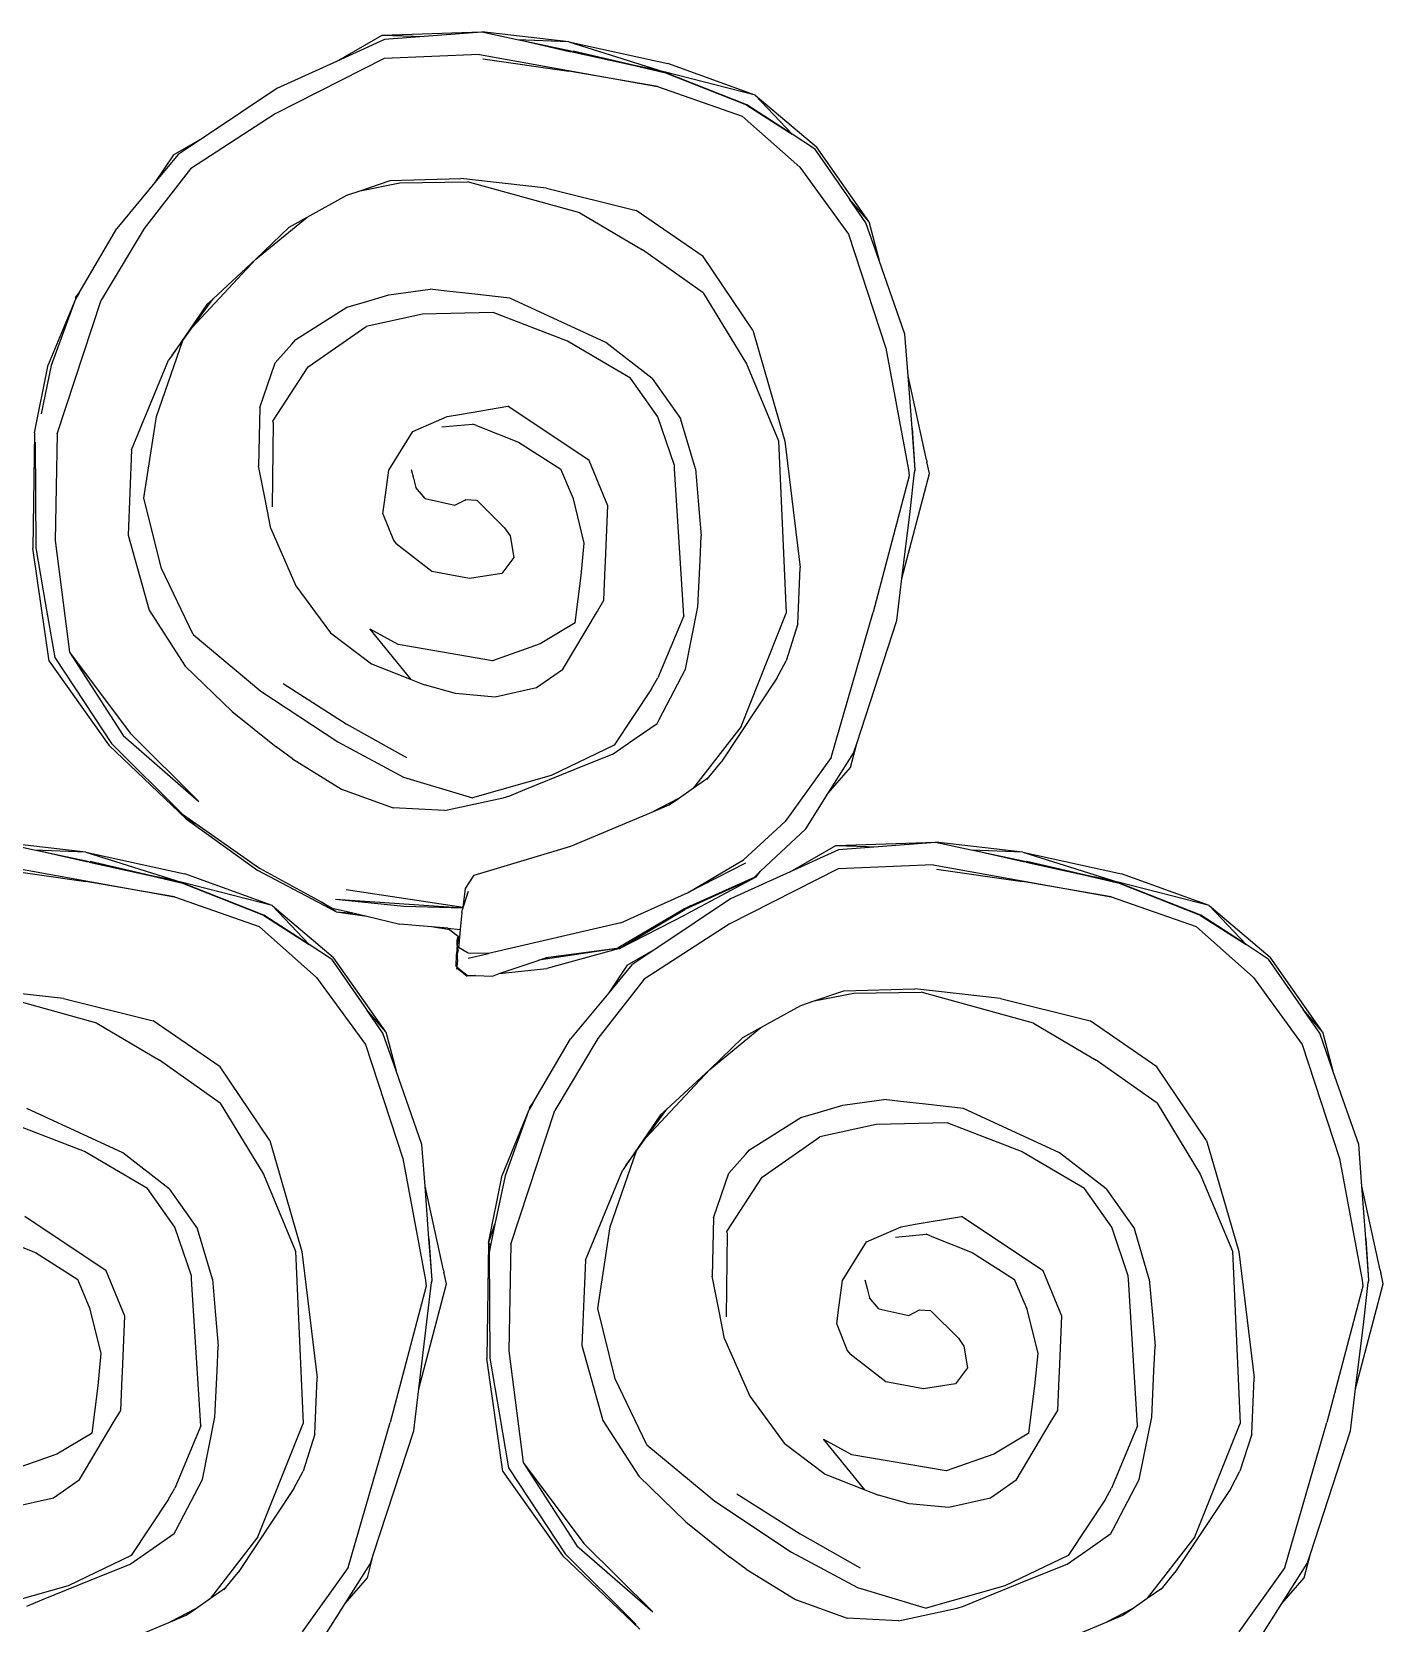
# Model space of a CAD drawing. Header units: inches. Extents: x -10949 to -5554, y -8625 to -6596.
# Drawn here: x -5975.71 to -5971.24, y -7624.57 to -7619.32 of the extents above; entities that cross this region are included whole.
import ezdxf

# ---------------------------------------------------------------- set-up
doc = ezdxf.new("R2010")
doc.units = ezdxf.units.IN

# ---------------------------------------------------------------- blocks, each defined once
blk = doc.blocks.new('rtet')
at = {"color": 251, "true_color": 0x636466}
for p, q in [((7355.4981, 7830.0645), (7355.737, 7830.0728)), ((7355.7367, 7830.0718), (7355.5989, 7830.0614)), ((7355.8216, 7830.0537), (7355.7367, 7830.0718)), ((7355.9452, 7830.0485), (7355.737, 7830.0728)), ((7355.3886, 7830.0019), (7355.4981, 7830.0645)), ((7355.504, 7830.0543), (7355.3886, 7830.0019)), ((7355.4981, 7830.0645), (7355.5989, 7830.0614)), ((7355.5989, 7830.0614), (7355.504, 7830.0543)), ((7355.9452, 7830.0485), (7355.8216, 7830.0537)), ((7355.8375, 7830.0503), (7355.8216, 7830.0537)), ((7355.9466, 7830.0253), (7355.8375, 7830.0503)), ((7355.9534, 7830.0256), (7355.8375, 7830.0503)), ((7355.9452, 7830.0485), (7356.1736, 7829.9768)), ((7355.9452, 7830.0485), (7356.1818, 7829.9969)), ((7355.5031, 7830.0087), (7355.2423, 7829.8768)), ((7355.3886, 7830.0019), (7355.2458, 7829.937)), ((7355.7308, 7830.0186), (7355.5031, 7830.0087)), ((7355.7308, 7830.0186), (7356.157, 7829.9416)), ((7355.7389, 7830.0079), (7355.9451, 7829.9785)), ((7355.9532, 7830.0248), (7355.9466, 7830.0253)), ((7355.9532, 7830.0248), (7356.1022, 7829.9921)), ((7355.9534, 7830.0256), (7356.1022, 7829.9921)), ((7355.9553, 7830.0271), (7356.1265, 7829.9876)), ((7356.1265, 7829.9876), (7356.1022, 7829.9921)), ((7356.1022, 7829.9921), (7356.173, 7829.9753)), ((7356.3914, 7829.9211), (7356.1818, 7829.9969)), ((7356.157, 7829.9416), (7355.9451, 7829.9785)), ((7356.1736, 7829.9768), (7356.1265, 7829.9876)), ((7356.1265, 7829.9876), (7356.1733, 7829.976)), ((7356.1733, 7829.976), (7356.173, 7829.9753)), ((7356.371, 7829.8971), (7356.173, 7829.9753)), ((7356.3715, 7829.8978), (7356.1733, 7829.976)), ((7356.3914, 7829.9211), (7356.1736, 7829.9768)), ((7355.2458, 7829.937), (7355.0719, 7829.8207)), ((7356.157, 7829.9416), (7356.3601, 7829.8709)), ((7356.4798, 7829.8275), (7356.3914, 7829.9211)), ((7356.3914, 7829.9211), (7356.5376, 7829.7974)), ((7355.2423, 7829.8768), (7355.0393, 7829.7446)), ((7356.3715, 7829.8978), (7356.371, 7829.8971)), ((7356.371, 7829.8971), (7356.4798, 7829.8275)), ((7356.4798, 7829.8275), (7356.3715, 7829.8978)), ((7356.3601, 7829.8709), (7356.4977, 7829.7491)), ((7354.9985, 7829.7787), (7355.0719, 7829.8207)), ((7355.0719, 7829.8207), (7355.0094, 7829.7789)), ((7356.5332, 7829.7926), (7356.4798, 7829.8275)), ((7355.0094, 7829.7789), (7354.954, 7829.7121)), ((7354.9985, 7829.7787), (7354.954, 7829.7121)), ((7356.5332, 7829.7926), (7356.6169, 7829.6725)), ((7356.6629, 7829.6189), (7356.5376, 7829.7974)), ((7355.0393, 7829.7446), (7354.9284, 7829.6025)), ((7356.4977, 7829.7491), (7356.6146, 7829.5884)), ((7354.954, 7829.7121), (7354.8627, 7829.6021)), ((7355.4138, 7829.6817), (7355.4457, 7829.6926)), ((7355.4457, 7829.6926), (7355.5169, 7829.7169)), ((7355.4457, 7829.6926), (7355.5406, 7829.7117)), ((7355.5169, 7829.7169), (7355.6867, 7829.7215)), ((7355.5406, 7829.7117), (7355.7024, 7829.7141)), ((7355.8917, 7829.6988), (7355.6867, 7829.7215)), ((7355.9712, 7829.6396), (7355.7024, 7829.7141)), ((7355.8917, 7829.6988), (7356.1064, 7829.6452)), ((7355.3185, 7829.629), (7355.4138, 7829.6817)), ((7356.6629, 7829.6189), (7356.6169, 7829.6725)), ((7356.6563, 7829.6159), (7356.6169, 7829.6725)), ((7355.1957, 7829.5289), (7355.3185, 7829.629)), ((7355.2754, 7829.6051), (7355.3185, 7829.629)), ((7355.9712, 7829.6396), (7356.1214, 7829.5509)), ((7356.2664, 7829.5349), (7356.1064, 7829.6452)), ((7356.688, 7829.5255), (7356.6563, 7829.6159)), ((7356.6629, 7829.6189), (7356.688, 7829.5255)), ((7354.7724, 7829.4482), (7354.8627, 7829.6021)), ((7354.9284, 7829.6025), (7354.825, 7829.4306)), ((7355.1957, 7829.5289), (7355.2754, 7829.6051)), ((7356.6146, 7829.5884), (7356.7039, 7829.3159)), ((7356.2669, 7829.4482), (7356.1214, 7829.5509)), ((7356.3852, 7829.3585), (7356.2664, 7829.5349)), ((7355.043, 7829.365), (7355.1957, 7829.5289)), ((7355.0933, 7829.4342), (7355.1957, 7829.5289)), ((7356.7497, 7829.3494), (7356.688, 7829.5255)), ((7354.7622, 7829.4294), (7354.6988, 7829.276)), ((7354.7622, 7829.4294), (7354.7059, 7829.2741)), ((7354.72, 7829.111), (7354.825, 7829.4306)), ((7354.7636, 7829.4332), (7354.7622, 7829.4294)), ((7354.7724, 7829.4482), (7354.7636, 7829.4332)), ((7354.7643, 7829.4373), (7354.7636, 7829.4332)), ((7354.7643, 7829.4373), (7354.7724, 7829.4482)), ((7355.0782, 7829.42), (7354.9951, 7829.2989)), ((7355.043, 7829.365), (7355.0933, 7829.4342)), ((7355.0782, 7829.42), (7355.0933, 7829.4342)), ((7355.4138, 7829.4136), (7355.4556, 7829.426)), ((7355.4556, 7829.426), (7355.5144, 7829.4435)), ((7355.5144, 7829.4435), (7355.6127, 7829.4568)), ((7355.6526, 7829.4524), (7355.6127, 7829.4568)), ((7355.7126, 7829.4457), (7355.6526, 7829.4524)), ((7355.8038, 7829.4355), (7355.7126, 7829.4457)), ((7355.9089, 7829.3868), (7355.8038, 7829.4355)), ((7356.2669, 7829.4482), (7356.3703, 7829.2783)), ((7355.2914, 7829.3369), (7355.4138, 7829.4136)), ((7355.5947, 7829.3969), (7355.4598, 7829.3677)), ((7355.764, 7829.4008), (7355.5947, 7829.3969)), ((7355.9422, 7829.3326), (7355.764, 7829.4008)), ((7355.98, 7829.3539), (7355.9089, 7829.3868)), ((7355.0206, 7829.3341), (7355.043, 7829.365)), ((7355.3211, 7829.2714), (7355.4598, 7829.3677)), ((7356.0336, 7829.3291), (7355.98, 7829.3539)), ((7356.3852, 7829.3585), (7356.4623, 7829.0934)), ((7356.7572, 7829.2499), (7356.7497, 7829.3494)), ((7354.9576, 7829.152), (7355.0206, 7829.3341)), ((7354.9951, 7829.2989), (7355.0206, 7829.3341)), ((7355.2419, 7829.2806), (7355.2816, 7829.3256)), ((7355.2816, 7829.3256), (7355.2914, 7829.3369)), ((7356.0276, 7829.2825), (7355.9422, 7829.3326)), ((7356.1446, 7829.2432), (7356.0336, 7829.3291)), ((7356.7039, 7829.3159), (7356.758, 7829.0245)), ((7354.6661, 7829.1132), (7354.6988, 7829.276)), ((7354.7059, 7829.2741), (7354.6818, 7829.1586)), ((7354.8982, 7829.0725), (7354.9868, 7829.2868)), ((7354.9951, 7829.2989), (7354.9868, 7829.2868)), ((7355.2049, 7829.1741), (7355.2419, 7829.2806)), ((7355.2365, 7829.1414), (7355.3211, 7829.2714)), ((7356.0929, 7829.2443), (7356.0276, 7829.2825)), ((7356.3703, 7829.2783), (7356.4473, 7829.0939)), ((7356.1584, 7829.1513), (7356.0929, 7829.2443)), ((7356.1446, 7829.2432), (7356.2126, 7829.1478)), ((7356.8011, 7829.0484), (7356.7572, 7829.2499)), ((7356.7666, 7829.1245), (7356.7572, 7829.2499)), ((7355.2049, 7829.1741), (7355.202, 7829.0343)), ((7355.6539, 7829.1525), (7355.6879, 7829.1582)), ((7355.6879, 7829.1582), (7355.7987, 7829.1767)), ((7355.9938, 7829.0472), (7355.7987, 7829.1767)), ((7354.9279, 7828.9571), (7354.9576, 7829.152)), ((7355.2374, 7829.1381), (7355.2349, 7828.9365)), ((7355.2374, 7829.1381), (7355.2365, 7829.1414)), ((7355.5139, 7829.0235), (7355.5714, 7829.1162)), ((7355.5714, 7829.1162), (7355.6539, 7829.1525)), ((7355.6407, 7829.1278), (7355.714, 7829.1343)), ((7355.7239, 7829.1304), (7355.714, 7829.1343)), ((7355.7239, 7829.1304), (7355.8242, 7829.0907)), ((7356.1978, 7829.0347), (7356.1584, 7829.1513)), ((7356.2481, 7829.0273), (7356.2126, 7829.1478)), ((7356.774, 7829.025), (7356.7666, 7829.1245)), ((7356.7666, 7829.1245), (7356.7733, 7829.025)), ((7354.6661, 7829.1132), (7354.6619, 7828.8371)), ((7354.6676, 7829.0908), (7354.6692, 7828.8382)), ((7354.72, 7829.111), (7354.7153, 7828.8555)), ((7355.8242, 7829.0907), (7355.9257, 7829.0262)), ((7356.4473, 7829.0939), (7356.4657, 7828.682)), ((7356.4623, 7829.0934), (7356.499, 7828.7909)), ((7354.8982, 7829.0725), (7354.89, 7828.8684)), ((7356.0386, 7828.9385), (7355.9938, 7829.0472)), ((7356.8011, 7829.0484), (7356.8021, 7829.0445)), ((7356.8021, 7829.0445), (7356.8024, 7829.0439)), ((7356.8024, 7829.0439), (7356.8022, 7829.0432)), ((7356.8082, 7829.0159), (7356.8024, 7829.0439)), ((7355.2185, 7828.9503), (7355.202, 7829.0343)), ((7355.5037, 7828.9472), (7355.5139, 7829.0235)), ((7355.5672, 7829.0253), (7355.5728, 7829.0047)), ((7355.5728, 7829.0047), (7355.5788, 7828.9827)), ((7355.9559, 7828.9555), (7355.9257, 7829.0262)), ((7356.198, 7829.0339), (7356.1978, 7829.0347)), ((7356.1983, 7829.0271), (7356.198, 7829.0339)), ((7356.2201, 7828.6757), (7356.1983, 7829.0271)), ((7356.2481, 7829.0273), (7356.2556, 7828.9413)), ((7356.7595, 7829.01), (7356.6734, 7828.6839)), ((7356.7423, 7828.7643), (7356.8082, 7829.0159)), ((7356.758, 7829.0245), (7356.7595, 7829.01)), ((7356.7618, 7828.9246), (7356.7725, 7829.0188)), ((7356.7725, 7829.0188), (7356.774, 7829.025)), ((7356.7733, 7829.025), (7356.7725, 7829.0188)), ((7356.7733, 7829.025), (7356.774, 7829.025)), ((7355.6008, 7828.9557), (7355.5788, 7828.9827)), ((7354.9695, 7828.7882), (7354.9279, 7828.9571)), ((7355.2315, 7828.8842), (7355.2185, 7828.9503)), ((7355.5, 7828.9197), (7355.5037, 7828.9472)), ((7355.6008, 7828.9557), (7355.6724, 7828.9404)), ((7355.6724, 7828.9404), (7355.6961, 7828.9525)), ((7355.6961, 7828.9525), (7355.6981, 7828.9535)), ((7355.6981, 7828.9535), (7355.7247, 7828.9523)), ((7355.7247, 7828.9523), (7355.7912, 7828.8861)), ((7355.9821, 7828.8493), (7355.9559, 7828.9555)), ((7356.0329, 7828.8056), (7356.0386, 7828.9385)), ((7356.2556, 7828.9413), (7356.262, 7828.8667)), ((7356.7423, 7828.7643), (7356.7618, 7828.9246)), ((7355.5, 7828.9197), (7355.5249, 7828.8561)), ((7355.7912, 7828.8861), (7355.8046, 7828.8665)), ((7354.7153, 7828.8555), (7354.7492, 7828.588)), ((7354.89, 7828.8684), (7354.9401, 7828.6892)), ((7355.2315, 7828.8842), (7355.2916, 7828.7469)), ((7355.5249, 7828.8561), (7355.532, 7828.8474)), ((7355.8046, 7828.8665), (7355.8132, 7828.8147)), ((7355.9745, 7828.7722), (7355.9821, 7828.8493)), ((7356.2593, 7828.8078), (7356.262, 7828.8667)), ((7354.7008, 7828.5665), (7354.6619, 7828.8371)), ((7354.6692, 7828.8382), (7354.6925, 7828.7027)), ((7355.6173, 7828.7813), (7355.532, 7828.8474)), ((7355.8132, 7828.8147), (7355.7843, 7828.7765)), ((7355.0456, 7828.6303), (7354.9695, 7828.7882)), ((7355.7074, 7828.7647), (7355.6173, 7828.7813)), ((7355.7843, 7828.7765), (7355.7074, 7828.7647)), ((7355.9602, 7828.6589), (7355.9745, 7828.7722)), ((7356.029, 7828.7131), (7356.0323, 7828.7918)), ((7356.0323, 7828.7918), (7356.0329, 7828.8056)), ((7356.2541, 7828.6966), (7356.2593, 7828.8078)), ((7356.4936, 7828.6564), (7356.499, 7828.7909)), ((7355.2916, 7828.7469), (7355.3744, 7828.6349)), ((7356.7301, 7828.6643), (7356.7423, 7828.7643)), ((7354.6925, 7828.7027), (7354.7143, 7828.576)), ((7356.0133, 7828.6868), (7356.029, 7828.7131)), ((7356.2242, 7828.5476), (7356.2541, 7828.6966)), ((7354.9401, 7828.6892), (7355.0263, 7828.5552)), ((7355.9602, 7828.6589), (7355.876, 7828.6084)), ((7355.9295, 7828.5459), (7356.0133, 7828.6868)), ((7356.2201, 7828.6757), (7356.158, 7828.5268)), ((7356.3572, 7828.4108), (7356.4657, 7828.682)), ((7356.5729, 7828.3367), (7356.6734, 7828.6839)), ((7356.6341, 7828.3702), (7356.7301, 7828.6643)), ((7355.0456, 7828.6303), (7355.2078, 7828.4954)), ((7355.3744, 7828.6349), (7355.4722, 7828.5606)), ((7355.4691, 7828.6432), (7355.4686, 7828.6439)), ((7355.5362, 7828.6065), (7355.4691, 7828.6432)), ((7355.5674, 7828.5228), (7355.4691, 7828.6432)), ((7356.4936, 7828.6564), (7356.4653, 7828.5679)), ((7354.7492, 7828.588), (7354.8949, 7828.3944)), ((7354.7492, 7828.588), (7354.8777, 7828.3889)), ((7355.762, 7828.568), (7355.5362, 7828.6065)), ((7355.876, 7828.6084), (7355.762, 7828.568)), ((7354.7008, 7828.5665), (7354.8437, 7828.366)), ((7354.7143, 7828.576), (7354.7853, 7828.4682)), ((7355.1388, 7828.4464), (7355.0263, 7828.5552)), ((7355.4722, 7828.5606), (7355.5674, 7828.5228)), ((7355.9295, 7828.5459), (7355.8677, 7828.5027)), ((7356.1611, 7828.4269), (7356.2242, 7828.5476)), ((7356.4432, 7828.5262), (7356.4653, 7828.5679)), ((7355.2612, 7828.5136), (7355.4122, 7828.4173)), ((7355.5674, 7828.5228), (7355.5997, 7828.51)), ((7355.6733, 7828.4891), (7355.5997, 7828.51)), ((7356.1432, 7828.5007), (7356.158, 7828.5268)), ((7356.4432, 7828.5262), (7356.3095, 7828.325)), ((7354.7853, 7828.4682), (7354.8499, 7828.3701)), ((7355.2078, 7828.4954), (7355.3919, 7828.374)), ((7355.7683, 7828.4808), (7355.6733, 7828.4891)), ((7355.8677, 7828.5027), (7355.7683, 7828.4808)), ((7356.1432, 7828.5007), (7356.0537, 7828.3662)), ((7355.1388, 7828.4464), (7355.244, 7828.3619)), ((7354.8949, 7828.3944), (7355.0596, 7828.2313)), ((7355.4122, 7828.4173), (7355.556, 7828.3363)), ((7356.1064, 7828.3834), (7356.1565, 7828.418)), ((7356.1565, 7828.418), (7356.1611, 7828.4269)), ((7356.3572, 7828.4108), (7356.2435, 7828.2638)), ((7355.0289, 7828.1897), (7354.8437, 7828.366)), ((7355.0198, 7828.2006), (7354.8499, 7828.3701)), ((7354.8777, 7828.3889), (7355.0596, 7828.2313)), ((7355.2832, 7828.3333), (7355.244, 7828.3619)), ((7355.3919, 7828.374), (7355.5494, 7828.2891)), ((7356.0537, 7828.3662), (7355.9027, 7828.2932)), ((7356.0513, 7828.3454), (7356.1064, 7828.3834)), ((7356.6193, 7828.3127), (7356.6341, 7828.3702)), ((7356.6264, 7828.3466), (7356.6341, 7828.3702)), ((7355.2832, 7828.3333), (7355.4009, 7828.2603)), ((7355.9577, 7828.3073), (7356.0513, 7828.3454)), ((7356.2803, 7828.2896), (7356.3095, 7828.325)), ((7356.5729, 7828.3367), (7356.4627, 7828.1833)), ((7356.5659, 7828.2507), (7356.6264, 7828.3466)), ((7355.5494, 7828.2891), (7355.7141, 7828.2396)), ((7355.9027, 7828.2932), (7355.7141, 7828.2396)), ((7355.84, 7828.2594), (7355.9577, 7828.3073)), ((7356.2435, 7828.2638), (7356.2803, 7828.2896)), ((7356.2754, 7828.2836), (7356.2803, 7828.2896)), ((7356.5659, 7828.2507), (7356.6193, 7828.3127)), ((7355.4009, 7828.2603), (7355.5247, 7828.2156)), ((7355.6475, 7828.2094), (7355.788, 7828.2398)), ((7355.788, 7828.2398), (7355.8038, 7828.2446)), ((7355.8038, 7828.2446), (7355.84, 7828.2594)), ((7356.2073, 7828.2385), (7356.2435, 7828.2638)), ((7356.5124, 7828.166), (7356.5659, 7828.2507)), ((7355.6475, 7828.2094), (7355.5247, 7828.2156)), ((7355.9495, 7828.1244), (7356.1474, 7828.2071)), ((7356.2073, 7828.2385), (7356.1474, 7828.2071)), ((7356.1474, 7828.2071), (7356.1849, 7828.2228)), ((7356.1849, 7828.2228), (7356.2073, 7828.2385)), ((7355.0289, 7828.1897), (7355.0198, 7828.2006)), ((7355.0198, 7828.2006), (7355.0598, 7828.1726)), ((7355.0598, 7828.1726), (7355.0289, 7828.1897)), ((7355.0289, 7828.1897), (7355.2004, 7828.0657)), ((7355.0598, 7828.1726), (7355.2042, 7828.0718)), ((7356.4627, 7828.1833), (7356.3635, 7828.0914)), ((7356.404, 7828.0641), (7356.5124, 7828.166)), ((7354.6652, 7828.1148), (7354.5803, 7828.1329)), ((7354.7887, 7828.1096), (7354.5805, 7828.1339)), ((7356.475, 7828.0629), (7356.5845, 7828.1255)), ((7356.5845, 7828.1255), (7356.8234, 7828.1339)), ((7356.5845, 7828.1255), (7356.6853, 7828.1225)), ((7356.8231, 7828.1329), (7356.6853, 7828.1225)), ((7356.908, 7828.1148), (7356.8231, 7828.1329)), ((7357.0316, 7828.1096), (7356.8234, 7828.1339)), ((7354.7887, 7828.1096), (7354.6652, 7828.1148)), ((7354.6811, 7828.1114), (7354.6652, 7828.1148)), ((7354.7901, 7828.0863), (7354.6811, 7828.1114)), ((7354.7969, 7828.0867), (7354.6811, 7828.1114)), ((7354.7887, 7828.1096), (7355.0172, 7828.0379)), ((7354.7887, 7828.1096), (7355.0254, 7828.0579)), ((7354.7969, 7828.0867), (7354.9457, 7828.0531)), ((7354.7989, 7828.0882), (7354.9701, 7828.0487)), ((7355.718, 7828.0545), (7355.9495, 7828.1244)), ((7356.2305, 7828.0136), (7356.3635, 7828.0914)), ((7356.5904, 7828.1153), (7356.475, 7828.0629)), ((7356.6853, 7828.1225), (7356.5904, 7828.1153)), ((7357.0316, 7828.1096), (7356.908, 7828.1148)), ((7356.9239, 7828.1114), (7356.908, 7828.1148)), ((7357.033, 7828.0863), (7356.9239, 7828.1114)), ((7357.0398, 7828.0867), (7356.9239, 7828.1114)), ((7357.0316, 7828.1096), (7357.26, 7828.0379)), ((7357.0316, 7828.1096), (7357.2682, 7828.0579)), ((7357.0398, 7828.0867), (7357.1886, 7828.0531)), ((7357.0417, 7828.0882), (7357.213, 7828.0487)), ((7354.5744, 7828.0796), (7355.0006, 7828.0026)), ((7354.5824, 7828.069), (7354.7887, 7828.0396)), ((7354.7968, 7828.0859), (7354.7901, 7828.0863)), ((7354.7968, 7828.0859), (7354.9457, 7828.0531)), ((7354.9701, 7828.0487), (7354.9457, 7828.0531)), ((7354.9457, 7828.0531), (7355.0166, 7828.0363)), ((7355.0172, 7828.0379), (7354.9701, 7828.0487)), ((7354.9701, 7828.0487), (7355.0169, 7828.0371)), ((7355.235, 7827.9821), (7355.0254, 7828.0579)), ((7355.3881, 7827.967), (7355.2004, 7828.0657)), ((7355.2042, 7828.0718), (7355.3536, 7827.99)), ((7355.6978, 7828.0229), (7355.718, 7828.0545)), ((7356.3927, 7828.0502), (7356.2228, 7827.9729)), ((7356.3927, 7828.0502), (7356.2254, 7827.9607)), ((7356.3677, 7828.0833), (7356.2305, 7828.0136)), ((7356.2364, 7827.9811), (7356.3893, 7828.0503)), ((7356.5895, 7828.0697), (7356.3287, 7827.9379)), ((7356.475, 7828.0629), (7356.3322, 7827.998)), ((7356.3893, 7828.0503), (7356.404, 7828.0641)), ((7356.3927, 7828.0502), (7356.404, 7828.0641)), ((7356.8172, 7828.0796), (7356.5895, 7828.0697)), ((7356.8172, 7828.0796), (7357.2434, 7828.0026)), ((7356.8253, 7828.069), (7357.0315, 7828.0396)), ((7357.0396, 7828.0859), (7357.033, 7828.0863)), ((7357.0396, 7828.0859), (7357.1886, 7828.0531)), ((7357.213, 7828.0487), (7357.1886, 7828.0531)), ((7357.1886, 7828.0531), (7357.2594, 7828.0363)), ((7357.26, 7828.0379), (7357.213, 7828.0487)), ((7357.213, 7828.0487), (7357.2597, 7828.0371)), ((7357.4778, 7827.9821), (7357.2682, 7828.0579)), ((7355.0006, 7828.0026), (7354.7887, 7828.0396)), ((7355.0169, 7828.0371), (7355.0166, 7828.0363)), ((7355.2146, 7827.9582), (7355.0166, 7828.0363)), ((7355.2151, 7827.9589), (7355.0169, 7828.0371)), ((7355.235, 7827.9821), (7355.0172, 7828.0379)), ((7355.6923, 7827.9775), (7355.4121, 7828.02)), ((7355.6923, 7827.9775), (7355.6978, 7828.0229)), ((7355.6923, 7827.9775), (7355.7047, 7828.0165)), ((7356.0695, 7827.9406), (7356.2305, 7828.0136)), ((7357.2434, 7828.0026), (7357.0315, 7828.0396)), ((7357.2597, 7828.0371), (7357.2594, 7828.0363)), ((7357.4574, 7827.9582), (7357.2594, 7828.0363)), ((7357.4579, 7827.9589), (7357.2597, 7828.0371)), ((7357.4778, 7827.9821), (7357.26, 7828.0379)), ((7355.0006, 7828.0026), (7355.2037, 7827.932)), ((7355.3234, 7827.8886), (7355.235, 7827.9821)), ((7355.235, 7827.9821), (7355.3812, 7827.8585)), ((7355.3881, 7827.967), (7355.3536, 7827.99)), ((7355.3536, 7827.99), (7355.3787, 7827.9762)), ((7355.3787, 7827.9762), (7355.4144, 7827.9677)), ((7355.5501, 7827.9797), (7355.3866, 7827.9966)), ((7355.6918, 7827.9758), (7355.3866, 7827.9966)), ((7355.6918, 7827.9758), (7355.5501, 7827.9797)), ((7355.6886, 7827.9658), (7355.6908, 7827.9728)), ((7355.6908, 7827.9728), (7355.6918, 7827.9758)), ((7355.6918, 7827.9758), (7355.6923, 7827.9775)), ((7356.0662, 7827.8797), (7356.2228, 7827.9729)), ((7356.3322, 7827.998), (7356.1583, 7827.8817)), ((7356.2221, 7827.9745), (7356.2086, 7827.9666)), ((7356.2228, 7827.9729), (7356.2086, 7827.9666)), ((7356.2364, 7827.9811), (7356.2221, 7827.9745)), ((7356.2364, 7827.9811), (7356.2228, 7827.9729)), ((7357.2434, 7828.0026), (7357.4466, 7827.932)), ((7357.5662, 7827.8886), (7357.4778, 7827.9821)), ((7357.4778, 7827.9821), (7357.624, 7827.8585)), ((7355.2151, 7827.9589), (7355.2146, 7827.9582)), ((7355.2146, 7827.9582), (7355.3234, 7827.8886)), ((7355.3234, 7827.8886), (7355.2151, 7827.9589)), ((7355.3881, 7827.967), (7355.4612, 7827.9565)), ((7355.3881, 7827.967), (7355.4311, 7827.9637)), ((7355.4144, 7827.9677), (7355.4311, 7827.9637)), ((7355.4311, 7827.9637), (7355.4612, 7827.9565)), ((7355.4612, 7827.9565), (7355.5408, 7827.9374)), ((7355.6159, 7827.931), (7355.5408, 7827.9374)), ((7355.6886, 7827.9658), (7355.685, 7827.9251)), ((7356.0695, 7827.9406), (7355.753, 7827.8677)), ((7356.2086, 7827.9666), (7356.0645, 7827.8821)), ((7356.0662, 7827.8797), (7356.2254, 7827.9607)), ((7356.3287, 7827.9379), (7356.1257, 7827.8056)), ((7357.4579, 7827.9589), (7357.4574, 7827.9582)), ((7357.4574, 7827.9582), (7357.5662, 7827.8886)), ((7357.5662, 7827.8886), (7357.4579, 7827.9589)), ((7355.2037, 7827.932), (7355.3413, 7827.8102)), ((7355.6601, 7827.924), (7355.6159, 7827.931)), ((7355.6554, 7827.9276), (7355.6159, 7827.931)), ((7355.6554, 7827.9276), (7355.685, 7827.9251)), ((7355.6554, 7827.9276), (7355.6601, 7827.924)), ((7355.6601, 7827.924), (7355.68, 7827.9087)), ((7355.6776, 7827.8982), (7355.68, 7827.9087)), ((7355.6778, 7827.8881), (7355.6776, 7827.8982)), ((7355.6817, 7827.9076), (7355.6778, 7827.8881)), ((7355.6808, 7827.9073), (7355.6778, 7827.8881)), ((7355.6808, 7827.9073), (7355.68, 7827.9087)), ((7355.681, 7827.9082), (7355.6808, 7827.9073)), ((7355.6808, 7827.9073), (7355.6817, 7827.9076)), ((7355.6826, 7827.8989), (7355.6815, 7827.8866)), ((7355.6817, 7827.9076), (7355.6833, 7827.9064)), ((7355.6833, 7827.9064), (7355.6826, 7827.8989)), ((7355.685, 7827.9251), (7355.6833, 7827.9064)), ((7357.4466, 7827.932), (7357.5841, 7827.8102)), ((7355.3768, 7827.8536), (7355.3234, 7827.8886)), ((7355.5065, 7827.68), (7355.3812, 7827.8585)), ((7355.6749, 7827.8619), (7355.6742, 7827.8398)), ((7355.6756, 7827.864), (7355.6749, 7827.8619)), ((7355.6758, 7827.8668), (7355.6756, 7827.864)), ((7355.6756, 7827.864), (7355.6765, 7827.8605)), ((7355.6778, 7827.8881), (7355.6758, 7827.8668)), ((7355.6781, 7827.8521), (7355.6765, 7827.8605)), ((7355.6791, 7827.8809), (7355.6778, 7827.8881)), ((7355.6781, 7827.8521), (7355.6785, 7827.8687)), ((7355.6785, 7827.8687), (7355.6795, 7827.8693)), ((7355.6815, 7827.8866), (7355.6791, 7827.8809)), ((7355.6791, 7827.8809), (7355.6811, 7827.8814)), ((7355.6791, 7827.877), (7355.6791, 7827.8809)), ((7355.6797, 7827.876), (7355.6791, 7827.877)), ((7355.6795, 7827.8693), (7355.6799, 7827.873)), ((7355.6797, 7827.876), (7355.6799, 7827.8746)), ((7355.6799, 7827.873), (7355.6799, 7827.8746)), ((7355.6815, 7827.8866), (7355.6811, 7827.8814)), ((7355.7043, 7827.8684), (7355.6811, 7827.8814)), ((7355.7042, 7827.8563), (7355.753, 7827.8677)), ((7355.753, 7827.8677), (7355.7043, 7827.8684)), ((7356.0596, 7827.8792), (7355.8729, 7827.8511)), ((7356.0662, 7827.8797), (7355.8924, 7827.8318)), ((7356.0596, 7827.8792), (7355.8963, 7827.8577)), ((7356.0645, 7827.8821), (7356.0596, 7827.8792)), ((7356.0662, 7827.8797), (7356.0596, 7827.8792)), ((7356.0849, 7827.8397), (7356.1583, 7827.8817)), ((7356.1583, 7827.8817), (7356.0958, 7827.8399)), ((7357.6196, 7827.8536), (7357.5662, 7827.8886)), ((7357.7493, 7827.68), (7357.624, 7827.8585)), ((7355.3768, 7827.8536), (7355.4605, 7827.7335)), ((7355.6766, 7827.8357), (7355.6742, 7827.8398)), ((7355.6766, 7827.835), (7355.6762, 7827.8298)), ((7355.6799, 7827.8304), (7355.6762, 7827.8298)), ((7355.6781, 7827.8521), (7355.6766, 7827.8357)), ((7355.6766, 7827.8357), (7355.6766, 7827.835)), ((7355.6816, 7827.8309), (7355.6766, 7827.835)), ((7355.6816, 7827.8309), (7355.6799, 7827.8304)), ((7355.6875, 7827.8262), (7355.6799, 7827.8304)), ((7355.6799, 7827.8304), (7355.7016, 7827.8132)), ((7355.6875, 7827.8262), (7355.6816, 7827.8309)), ((7355.7017, 7827.815), (7355.6875, 7827.8262)), ((7355.7785, 7827.8191), (7355.8719, 7827.8508)), ((7355.7785, 7827.8191), (7355.8924, 7827.8318)), ((7355.8719, 7827.8508), (7355.8729, 7827.8511)), ((7355.8729, 7827.8511), (7355.8898, 7827.8569)), ((7355.8729, 7827.8511), (7355.8899, 7827.856)), ((7355.8963, 7827.8577), (7355.8898, 7827.8569)), ((7355.8898, 7827.8569), (7355.8899, 7827.856)), ((7355.8963, 7827.8577), (7355.8899, 7827.856)), ((7356.0958, 7827.8399), (7356.0404, 7827.7731)), ((7356.0849, 7827.8397), (7356.0404, 7827.7731)), ((7357.6196, 7827.8536), (7357.7033, 7827.7335)), ((7354.7353, 7827.7598), (7354.5303, 7827.7826)), ((7355.3413, 7827.8102), (7355.4581, 7827.6495)), ((7355.7217, 7827.8145), (7355.7016, 7827.8132)), ((7355.7017, 7827.815), (7355.7217, 7827.8145)), ((7355.7217, 7827.8145), (7355.7619, 7827.8134)), ((7355.7619, 7827.8134), (7355.7785, 7827.8191)), ((7356.1257, 7827.8056), (7356.0148, 7827.6636)), ((7356.6033, 7827.7779), (7356.7731, 7827.7826)), ((7356.9781, 7827.7598), (7356.7731, 7827.7826)), ((7357.5841, 7827.8102), (7357.701, 7827.6495)), ((7354.8147, 7827.7007), (7354.546, 7827.7751)), ((7354.7353, 7827.7598), (7354.9499, 7827.7063)), ((7356.0404, 7827.7731), (7355.9491, 7827.6632)), ((7356.5002, 7827.7428), (7356.5321, 7827.7537)), ((7356.5321, 7827.7537), (7356.6033, 7827.7779)), ((7356.5321, 7827.7537), (7356.6271, 7827.7727)), ((7356.6271, 7827.7727), (7356.7888, 7827.7751)), ((7357.0576, 7827.7007), (7356.7888, 7827.7751)), ((7356.9781, 7827.7598), (7357.1928, 7827.7063)), ((7355.11, 7827.5959), (7354.9499, 7827.7063)), ((7355.5065, 7827.68), (7355.4605, 7827.7335)), ((7355.4998, 7827.677), (7355.4605, 7827.7335)), ((7356.4049, 7827.6901), (7356.5002, 7827.7428)), ((7357.3528, 7827.5959), (7357.1928, 7827.7063)), ((7357.7493, 7827.68), (7357.7033, 7827.7335)), ((7357.7427, 7827.677), (7357.7033, 7827.7335)), ((7354.8147, 7827.7007), (7354.965, 7827.6119)), ((7355.5315, 7827.5866), (7355.4998, 7827.677)), ((7355.5065, 7827.68), (7355.5315, 7827.5866)), ((7356.2822, 7827.59), (7356.4049, 7827.6901)), ((7356.3618, 7827.6661), (7356.4049, 7827.6901)), ((7357.0576, 7827.7007), (7357.2078, 7827.6119)), ((7357.7744, 7827.5866), (7357.7427, 7827.677)), ((7357.7493, 7827.68), (7357.7744, 7827.5866)), ((7355.4581, 7827.6495), (7355.5474, 7827.3769)), ((7355.8588, 7827.5092), (7355.9491, 7827.6632)), ((7356.0148, 7827.6636), (7355.9114, 7827.4916)), ((7356.2822, 7827.59), (7356.3618, 7827.6661)), ((7357.701, 7827.6495), (7357.7903, 7827.3769)), ((7355.1105, 7827.5092), (7354.965, 7827.6119)), ((7355.2288, 7827.4196), (7355.11, 7827.5959)), ((7357.3534, 7827.5092), (7357.2078, 7827.6119)), ((7357.4716, 7827.4196), (7357.3528, 7827.5959)), ((7355.5933, 7827.4104), (7355.5315, 7827.5866)), ((7356.1295, 7827.426), (7356.2822, 7827.59)), ((7356.1797, 7827.4952), (7356.2822, 7827.59)), ((7357.8361, 7827.4104), (7357.7744, 7827.5866)), ((7356.6008, 7827.5046), (7356.6991, 7827.5179)), ((7356.7391, 7827.5134), (7356.6991, 7827.5179)), ((7354.7525, 7827.4479), (7354.6474, 7827.4965)), ((7355.1105, 7827.5092), (7355.2139, 7827.3393)), ((7355.8486, 7827.4905), (7355.7852, 7827.337)), ((7355.8486, 7827.4905), (7355.7923, 7827.3352)), ((7355.8064, 7827.172), (7355.9114, 7827.4916)), ((7355.85, 7827.4943), (7355.8486, 7827.4905)), ((7355.8588, 7827.5092), (7355.85, 7827.4943)), ((7355.8507, 7827.4984), (7355.85, 7827.4943)), ((7355.8507, 7827.4984), (7355.8588, 7827.5092)), ((7356.1646, 7827.4811), (7356.0815, 7827.3599)), ((7356.1295, 7827.426), (7356.1797, 7827.4952)), ((7356.1646, 7827.4811), (7356.1797, 7827.4952)), ((7356.5003, 7827.4746), (7356.542, 7827.4871)), ((7356.542, 7827.4871), (7356.6008, 7827.5046)), ((7356.799, 7827.5067), (7356.7391, 7827.5134)), ((7356.8902, 7827.4965), (7356.799, 7827.5067)), ((7356.9953, 7827.4479), (7356.8902, 7827.4965)), ((7357.3534, 7827.5092), (7357.4567, 7827.3393)), ((7354.7858, 7827.3936), (7354.6075, 7827.4619)), ((7354.8235, 7827.415), (7354.7525, 7827.4479)), ((7356.3778, 7827.3979), (7356.5003, 7827.4746)), ((7356.6811, 7827.4579), (7356.5462, 7827.4287)), ((7356.8504, 7827.4619), (7356.6811, 7827.4579)), ((7357.0286, 7827.3936), (7356.8504, 7827.4619)), ((7357.0664, 7827.415), (7356.9953, 7827.4479)), ((7354.8772, 7827.3902), (7354.8235, 7827.415)), ((7355.2288, 7827.4196), (7355.3059, 7827.1545)), ((7355.6008, 7827.3109), (7355.5933, 7827.4104)), ((7356.107, 7827.3951), (7356.1295, 7827.426)), ((7356.4075, 7827.3324), (7356.5462, 7827.4287)), ((7357.12, 7827.3902), (7357.0664, 7827.415)), ((7357.4716, 7827.4196), (7357.5487, 7827.1545)), ((7357.8436, 7827.3109), (7357.8361, 7827.4104)), ((7354.8712, 7827.3436), (7354.7858, 7827.3936)), ((7354.9882, 7827.3043), (7354.8772, 7827.3902)), ((7355.5474, 7827.3769), (7355.6015, 7827.0856)), ((7356.0441, 7827.213), (7356.107, 7827.3951)), ((7356.0815, 7827.3599), (7356.107, 7827.3951)), ((7356.3283, 7827.3417), (7356.368, 7827.3867)), ((7356.368, 7827.3867), (7356.3778, 7827.3979)), ((7357.1141, 7827.3436), (7357.0286, 7827.3936)), ((7357.2311, 7827.3043), (7357.12, 7827.3902)), ((7357.7903, 7827.3769), (7357.8444, 7827.0856)), ((7354.9364, 7827.3054), (7354.8712, 7827.3436)), ((7355.2139, 7827.3393), (7355.2908, 7827.155)), ((7355.7525, 7827.1743), (7355.7852, 7827.337)), ((7355.7923, 7827.3352), (7355.7682, 7827.2197)), ((7355.9846, 7827.1336), (7356.0732, 7827.3479)), ((7356.0815, 7827.3599), (7356.0732, 7827.3479)), ((7356.2913, 7827.2351), (7356.3283, 7827.3417)), ((7356.3229, 7827.2024), (7356.4075, 7827.3324)), ((7357.1793, 7827.3054), (7357.1141, 7827.3436)), ((7357.4567, 7827.3393), (7357.5337, 7827.155)), ((7355.0019, 7827.2124), (7354.9364, 7827.3054)), ((7354.9882, 7827.3043), (7355.0561, 7827.2088)), ((7355.6447, 7827.1095), (7355.6008, 7827.3109)), ((7355.6102, 7827.1855), (7355.6008, 7827.3109)), ((7357.2448, 7827.2124), (7357.1793, 7827.3054)), ((7357.2311, 7827.3043), (7357.299, 7827.2088)), ((7357.8875, 7827.1095), (7357.8436, 7827.3109)), ((7357.853, 7827.1855), (7357.8436, 7827.3109)), ((7354.8374, 7827.1082), (7354.6423, 7827.2378)), ((7355.0414, 7827.0958), (7355.0019, 7827.2124)), ((7355.7525, 7827.1743), (7355.7682, 7827.2197)), ((7355.7682, 7827.2197), (7355.7575, 7827.1687)), ((7356.0143, 7827.0182), (7356.0441, 7827.213)), ((7356.2913, 7827.2351), (7356.2884, 7827.0953)), ((7356.6578, 7827.1772), (7356.7403, 7827.2136)), ((7356.7403, 7827.2136), (7356.7743, 7827.2193)), ((7356.7743, 7827.2193), (7356.8851, 7827.2378)), ((7357.0802, 7827.1082), (7356.8851, 7827.2378)), ((7357.2842, 7827.0958), (7357.2448, 7827.2124)), ((7354.5674, 7827.1915), (7354.6678, 7827.1517)), ((7355.0917, 7827.0884), (7355.0561, 7827.2088)), ((7355.6176, 7827.0861), (7355.6102, 7827.1855)), ((7355.6102, 7827.1855), (7355.6168, 7827.086)), ((7355.7525, 7827.1743), (7355.7483, 7826.8982)), ((7355.7525, 7827.1743), (7355.754, 7827.1518)), ((7355.7525, 7827.1743), (7355.7575, 7827.1687)), ((7356.3238, 7827.1992), (7356.3213, 7826.9976)), ((7356.3238, 7827.1992), (7356.3229, 7827.2024)), ((7356.6003, 7827.0846), (7356.6578, 7827.1772)), ((7356.7271, 7827.1889), (7356.8004, 7827.1954)), ((7356.8103, 7827.1915), (7356.8004, 7827.1954)), ((7356.8103, 7827.1915), (7356.9106, 7827.1517)), ((7357.3345, 7827.0884), (7357.299, 7827.2088)), ((7357.8605, 7827.0861), (7357.853, 7827.1855)), ((7357.853, 7827.1855), (7357.8597, 7827.086)), ((7354.6678, 7827.1517), (7354.7692, 7827.0873)), ((7355.2908, 7827.155), (7355.3093, 7826.743)), ((7355.3059, 7827.1545), (7355.3426, 7826.852)), ((7355.7575, 7827.1687), (7355.754, 7827.1518)), ((7355.754, 7827.1518), (7355.7556, 7826.8992)), ((7355.8064, 7827.172), (7355.8017, 7826.9166)), ((7356.9106, 7827.1517), (7357.0121, 7827.0873)), ((7357.5337, 7827.155), (7357.5521, 7826.743)), ((7357.5487, 7827.1545), (7357.5855, 7826.852)), ((7354.8822, 7826.9995), (7354.8374, 7827.1082)), ((7355.6447, 7827.1095), (7355.6456, 7827.1056)), ((7355.6456, 7827.1056), (7355.646, 7827.1049)), ((7355.646, 7827.1049), (7355.6458, 7827.1043)), ((7355.6518, 7827.077), (7355.646, 7827.1049)), ((7355.9846, 7827.1336), (7355.9764, 7826.9295)), ((7357.125, 7826.9995), (7357.0802, 7827.1082)), ((7357.8875, 7827.1095), (7357.8885, 7827.1056)), ((7357.8885, 7827.1056), (7357.8888, 7827.1049)), ((7357.8888, 7827.1049), (7357.8886, 7827.1043)), ((7357.8946, 7827.077), (7357.8888, 7827.1049)), ((7354.7994, 7827.0166), (7354.7692, 7827.0873)), ((7355.0416, 7827.0949), (7355.0414, 7827.0958)), ((7355.0418, 7827.0881), (7355.0416, 7827.0949)), ((7355.0637, 7826.7368), (7355.0418, 7827.0881)), ((7355.0917, 7827.0884), (7355.0991, 7827.0023)), ((7355.6031, 7827.0711), (7355.517, 7826.7449)), ((7355.5859, 7826.8253), (7355.6518, 7827.077)), ((7355.6015, 7827.0856), (7355.6031, 7827.0711)), ((7355.6054, 7826.9856), (7355.6161, 7827.0799)), ((7355.6161, 7827.0799), (7355.6176, 7827.0861)), ((7355.6168, 7827.086), (7355.6161, 7827.0799)), ((7355.6168, 7827.086), (7355.6176, 7827.0861)), ((7356.3049, 7827.0113), (7356.2884, 7827.0953)), ((7356.5901, 7827.0082), (7356.6003, 7827.0846)), ((7356.6536, 7827.0863), (7356.6592, 7827.0658)), ((7356.6592, 7827.0658), (7356.6652, 7827.0438)), ((7357.0423, 7827.0166), (7357.0121, 7827.0873)), ((7357.2844, 7827.0949), (7357.2842, 7827.0958)), ((7357.2847, 7827.0881), (7357.2844, 7827.0949)), ((7357.3065, 7826.7368), (7357.2847, 7827.0881)), ((7357.3345, 7827.0884), (7357.342, 7827.0023)), ((7357.8459, 7827.0711), (7357.7598, 7826.7449)), ((7357.8287, 7826.8253), (7357.8946, 7827.077)), ((7357.8444, 7827.0856), (7357.8459, 7827.0711)), ((7357.8482, 7826.9856), (7357.8589, 7827.0799)), ((7357.8589, 7827.0799), (7357.8605, 7827.0861)), ((7357.8597, 7827.086), (7357.8589, 7827.0799)), ((7357.8597, 7827.086), (7357.8605, 7827.0861)), ((7356.6872, 7827.0167), (7356.6652, 7827.0438)), ((7354.8257, 7826.9104), (7354.7994, 7827.0166)), ((7354.8765, 7826.8667), (7354.8822, 7826.9995)), ((7355.0991, 7827.0023), (7355.1056, 7826.9278)), ((7355.5859, 7826.8253), (7355.6054, 7826.9856)), ((7356.0559, 7826.8492), (7356.0143, 7827.0182)), ((7356.3179, 7826.9453), (7356.3049, 7827.0113)), ((7356.5864, 7826.9807), (7356.5901, 7827.0082)), ((7356.6872, 7827.0167), (7356.7588, 7827.0015)), ((7356.7588, 7827.0015), (7356.7826, 7827.0136)), ((7356.7826, 7827.0136), (7356.7845, 7827.0146)), ((7356.7845, 7827.0146), (7356.8112, 7827.0133)), ((7356.8112, 7827.0133), (7356.8776, 7826.9472)), ((7357.0685, 7826.9104), (7357.0423, 7827.0166)), ((7357.1193, 7826.8667), (7357.125, 7826.9995)), ((7357.342, 7827.0023), (7357.3484, 7826.9278)), ((7357.8287, 7826.8253), (7357.8482, 7826.9856)), ((7356.3179, 7826.9453), (7356.378, 7826.808)), ((7356.5864, 7826.9807), (7356.6114, 7826.9172)), ((7356.8776, 7826.9472), (7356.891, 7826.9275)), ((7354.8181, 7826.8332), (7354.8257, 7826.9104)), ((7355.1028, 7826.8689), (7355.1056, 7826.9278)), ((7355.8017, 7826.9166), (7355.8356, 7826.649)), ((7355.9764, 7826.9295), (7356.0265, 7826.7502)), ((7356.6114, 7826.9172), (7356.6185, 7826.9084)), ((7356.7037, 7826.8423), (7356.6185, 7826.9084)), ((7356.891, 7826.9275), (7356.8996, 7826.8758)), ((7357.0609, 7826.8332), (7357.0685, 7826.9104)), ((7357.3457, 7826.8689), (7357.3484, 7826.9278)), ((7355.0977, 7826.7576), (7355.1028, 7826.8689)), ((7355.7872, 7826.6275), (7355.7483, 7826.8982)), ((7355.7556, 7826.8992), (7355.7789, 7826.7638)), ((7356.8996, 7826.8758), (7356.8707, 7826.8376)), ((7357.3405, 7826.7576), (7357.3457, 7826.8689)), ((7354.8038, 7826.7199), (7354.8181, 7826.8332)), ((7354.8725, 7826.7741), (7354.8759, 7826.8528)), ((7354.8759, 7826.8528), (7354.8765, 7826.8667)), ((7355.3371, 7826.7174), (7355.3426, 7826.852)), ((7356.132, 7826.6914), (7356.0559, 7826.8492)), ((7356.7939, 7826.8258), (7356.7037, 7826.8423)), ((7356.8707, 7826.8376), (7356.7939, 7826.8258)), ((7357.0466, 7826.7199), (7357.0609, 7826.8332)), ((7357.1154, 7826.7741), (7357.1187, 7826.8528)), ((7357.1187, 7826.8528), (7357.1193, 7826.8667)), ((7357.58, 7826.7174), (7357.5855, 7826.852)), ((7355.5737, 7826.7254), (7355.5859, 7826.8253)), ((7356.378, 7826.808), (7356.4608, 7826.696)), ((7357.8165, 7826.7254), (7357.8287, 7826.8253)), ((7354.8569, 7826.7479), (7354.8725, 7826.7741)), ((7355.0678, 7826.6087), (7355.0977, 7826.7576)), ((7355.7789, 7826.7638), (7355.8007, 7826.637)), ((7357.0997, 7826.7479), (7357.1154, 7826.7741)), ((7357.3106, 7826.6087), (7357.3405, 7826.7576)), ((7354.8038, 7826.7199), (7354.7195, 7826.6695)), ((7354.7731, 7826.607), (7354.8569, 7826.7479)), ((7355.0637, 7826.7368), (7355.0016, 7826.5878)), ((7355.2008, 7826.4718), (7355.3093, 7826.743)), ((7355.3371, 7826.7174), (7355.3089, 7826.6289)), ((7355.4165, 7826.3978), (7355.517, 7826.7449)), ((7355.4777, 7826.4312), (7355.5737, 7826.7254)), ((7356.0265, 7826.7502), (7356.1127, 7826.6163)), ((7357.0466, 7826.7199), (7356.9624, 7826.6695)), ((7357.016, 7826.607), (7357.0997, 7826.7479)), ((7357.3065, 7826.7368), (7357.2444, 7826.5878)), ((7357.4437, 7826.4718), (7357.5521, 7826.743)), ((7357.58, 7826.7174), (7357.5517, 7826.6289)), ((7357.6593, 7826.3978), (7357.7598, 7826.7449)), ((7357.7205, 7826.4312), (7357.8165, 7826.7254)), ((7356.132, 7826.6914), (7356.2942, 7826.5565)), ((7356.4608, 7826.696), (7356.5586, 7826.6217)), ((7356.5555, 7826.7043), (7356.555, 7826.705)), ((7356.6227, 7826.6676), (7356.5555, 7826.7043)), ((7356.6538, 7826.5839), (7356.5555, 7826.7043)), ((7354.7195, 7826.6695), (7354.6056, 7826.6291)), ((7355.8356, 7826.649), (7355.9813, 7826.4555)), ((7355.8356, 7826.649), (7355.9641, 7826.45)), ((7356.8484, 7826.6291), (7356.6227, 7826.6676)), ((7356.9624, 7826.6695), (7356.8484, 7826.6291)), ((7354.7731, 7826.607), (7354.7113, 7826.5638)), ((7355.0047, 7826.488), (7355.0678, 7826.6087)), ((7355.2868, 7826.5873), (7355.3089, 7826.6289)), ((7355.7872, 7826.6275), (7355.9302, 7826.427)), ((7355.8007, 7826.637), (7355.8717, 7826.5292)), ((7356.2252, 7826.5075), (7356.1127, 7826.6163)), ((7356.5586, 7826.6217), (7356.6538, 7826.5839)), ((7357.016, 7826.607), (7356.9541, 7826.5638)), ((7357.2476, 7826.488), (7357.3106, 7826.6087)), ((7357.5296, 7826.5873), (7357.5517, 7826.6289)), ((7354.7113, 7826.5638), (7354.6119, 7826.5419)), ((7354.9868, 7826.5617), (7355.0016, 7826.5878)), ((7355.2868, 7826.5873), (7355.153, 7826.386)), ((7356.3476, 7826.5746), (7356.4986, 7826.4783)), ((7356.6538, 7826.5839), (7356.6861, 7826.571)), ((7356.7597, 7826.5502), (7356.6861, 7826.571)), ((7356.9541, 7826.5638), (7356.8547, 7826.5419)), ((7357.2296, 7826.5617), (7357.2444, 7826.5878)), ((7357.5296, 7826.5873), (7357.3959, 7826.386)), ((7354.9868, 7826.5617), (7354.8973, 7826.4272)), ((7355.8717, 7826.5292), (7355.9363, 7826.4312)), ((7356.2942, 7826.5565), (7356.4783, 7826.4351)), ((7356.8547, 7826.5419), (7356.7597, 7826.5502)), ((7357.2296, 7826.5617), (7357.1401, 7826.4272)), ((7355, 7826.4791), (7355.0047, 7826.488)), ((7356.2252, 7826.5075), (7356.3304, 7826.423)), ((7357.2429, 7826.4791), (7357.2476, 7826.488)), ((7354.95, 7826.4445), (7355, 7826.4791)), ((7355.2008, 7826.4718), (7355.0871, 7826.3249)), ((7355.9641, 7826.45), (7356.146, 7826.2924)), ((7355.9813, 7826.4555), (7356.146, 7826.2924)), ((7356.4986, 7826.4783), (7356.6424, 7826.3973)), ((7357.1928, 7826.4445), (7357.2429, 7826.4791)), ((7357.4437, 7826.4718), (7357.3299, 7826.3249)), ((7354.8973, 7826.4272), (7354.7463, 7826.3543)), ((7354.8948, 7826.4064), (7354.95, 7826.4445)), ((7355.4629, 7826.3738), (7355.4777, 7826.4312)), ((7355.47, 7826.4076), (7355.4777, 7826.4312)), ((7356.1153, 7826.2507), (7355.9302, 7826.427)), ((7356.1062, 7826.2617), (7355.9363, 7826.4312)), ((7356.3696, 7826.3943), (7356.3304, 7826.423)), ((7356.4783, 7826.4351), (7356.6358, 7826.3502)), ((7357.1401, 7826.4272), (7356.9891, 7826.3543)), ((7357.1377, 7826.4064), (7357.1928, 7826.4445)), ((7357.7057, 7826.3738), (7357.7205, 7826.4312)), ((7357.7128, 7826.4076), (7357.7205, 7826.4312)), ((7354.8013, 7826.3683), (7354.8948, 7826.4064)), ((7355.1239, 7826.3506), (7355.153, 7826.386)), ((7355.4165, 7826.3978), (7355.3063, 7826.2443)), ((7355.4095, 7826.3117), (7355.47, 7826.4076)), ((7355.4095, 7826.3117), (7355.4629, 7826.3738)), ((7356.3696, 7826.3943), (7356.4873, 7826.3214)), ((7357.0441, 7826.3683), (7357.1377, 7826.4064)), ((7357.3667, 7826.3506), (7357.3959, 7826.386)), ((7357.6593, 7826.3978), (7357.5491, 7826.2443)), ((7357.6523, 7826.3117), (7357.7128, 7826.4076)), ((7357.6523, 7826.3117), (7357.7057, 7826.3738)), ((7354.7463, 7826.3543), (7354.5577, 7826.3007)), ((7354.6836, 7826.3204), (7354.8013, 7826.3683)), ((7355.0871, 7826.3249), (7355.1239, 7826.3506)), ((7355.1189, 7826.3446), (7355.1239, 7826.3506)), ((7356.6358, 7826.3502), (7356.8006, 7826.3007)), ((7356.9891, 7826.3543), (7356.8006, 7826.3007)), ((7356.9264, 7826.3204), (7357.0441, 7826.3683)), ((7357.3299, 7826.3249), (7357.3667, 7826.3506)), ((7357.3618, 7826.3446), (7357.3667, 7826.3506)), ((7354.6474, 7826.3057), (7354.6836, 7826.3204)), ((7355.0509, 7826.2996), (7354.991, 7826.2682)), ((7355.0285, 7826.2839), (7355.0509, 7826.2996)), ((7355.0509, 7826.2996), (7355.0871, 7826.3249)), ((7355.356, 7826.2271), (7355.4095, 7826.3117)), ((7356.4873, 7826.3214), (7356.6111, 7826.2767)), ((7356.7339, 7826.2705), (7356.8744, 7826.3009)), ((7356.8744, 7826.3009), (7356.8902, 7826.3057)), ((7356.8902, 7826.3057), (7356.9264, 7826.3204)), ((7357.2937, 7826.2996), (7357.2338, 7826.2682)), ((7357.2713, 7826.2839), (7357.2937, 7826.2996)), ((7357.2937, 7826.2996), (7357.3299, 7826.3249)), ((7357.5988, 7826.2271), (7357.6523, 7826.3117)), ((7354.7931, 7826.1854), (7354.991, 7826.2682)), ((7354.991, 7826.2682), (7355.0285, 7826.2839)), ((7356.7339, 7826.2705), (7356.6111, 7826.2767)), ((7357.036, 7826.1854), (7357.2338, 7826.2682)), ((7357.2338, 7826.2682), (7357.2713, 7826.2839))]:
    blk.add_line(p, q, dxfattribs=at)

msp = doc.modelspace()

# ---------------------------------------------------------------- block references
at = {"lineweight": 0, "xscale": 1.379592003972553, "yscale": 1.379592003972553, "zscale": 1.379592003972553}
msp.add_blockref('rtet', (-16122.1367, -18421.626), dxfattribs=at)

doc.saveas('drawing.dxf')
